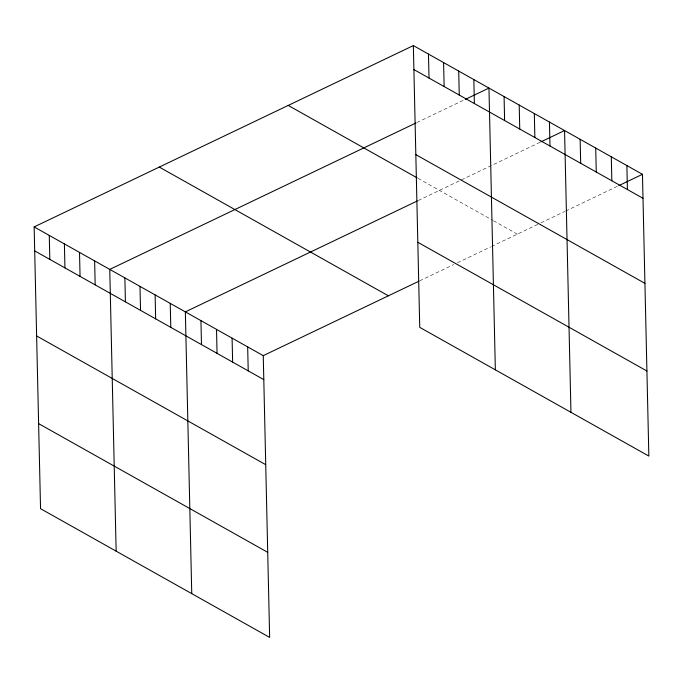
<?xml version="1.0" encoding="UTF-8"?>
<svg xmlns="http://www.w3.org/2000/svg" width="683" height="683" viewBox="0 0 683 683"><rect width="100%" height="100%" fill="white"/><g stroke="black" fill="none" stroke-linecap="round" stroke-linejoin="round"><path stroke-width="0.51" stroke-dasharray="3.42 2.56" d="M416.912 122.522L464.312 99.855M418.244 200.52L540.859 141.885M419.704 280.833L453.777 264.543M457.456 262.776L490.616 246.922M491.529 246.486L538.178 224.186M541.021 222.82L564.721 211.491M565.669 211.038L617.808 186.1M418.073 178.391L492.58 220.25M493.493 220.771L517.321 234.158"/><path stroke-width="1.02" d="M34.15 226.918L263.254 355.647L269.648 637.41L40.545 508.681L34.15 226.918L413.352 45.59L642.455 174.319L648.85 456.082L419.746 327.353L413.352 45.59M415.964 122.974L109.758 269.401L116.144 551.164M465.26 99.402L488.96 88.073L495.354 369.836M417.322 200.956L185.358 311.875L191.752 593.647M540.859 141.885L564.559 130.547L570.954 412.319M263.254 355.647L418.781 281.276M618.755 185.648L642.455 174.319M413.898 69.564L643.002 198.292M415.827 154.631L644.931 283.36M288.217 105.43L417.185 177.896M417.817 242.286L646.921 371.014M159.284 167.079L388.388 295.807M34.696 250.892L263.8 379.62M36.626 335.959L265.73 464.688M38.615 423.614L267.719 552.342M626.874 165.559L627.421 189.541M611.294 156.808L611.84 180.782M595.721 148.057L596.259 172.031M580.14 139.306L580.687 163.28M549.439 122.052L549.986 146.025M534.319 113.557L534.866 137.531M519.2 105.062L519.746 129.036M504.08 96.568L504.617 120.541M473.84 79.578L474.378 103.551M458.711 71.075L459.258 95.048M443.591 62.58L444.138 86.553M428.472 54.085L429.018 78.058M247.673 346.896L248.219 370.869M232.092 338.136L232.638 362.11M216.52 329.385L217.057 353.359M200.939 320.634L201.485 344.608M170.238 303.38L170.784 327.353M155.118 294.885L155.664 318.859M139.998 286.39L140.536 310.364M124.878 277.896L125.416 301.869M94.63 260.906L95.176 284.879M79.51 252.403L80.056 276.376M64.39 243.908L64.936 267.881M49.27 235.413L49.816 259.386"/></g></svg>
